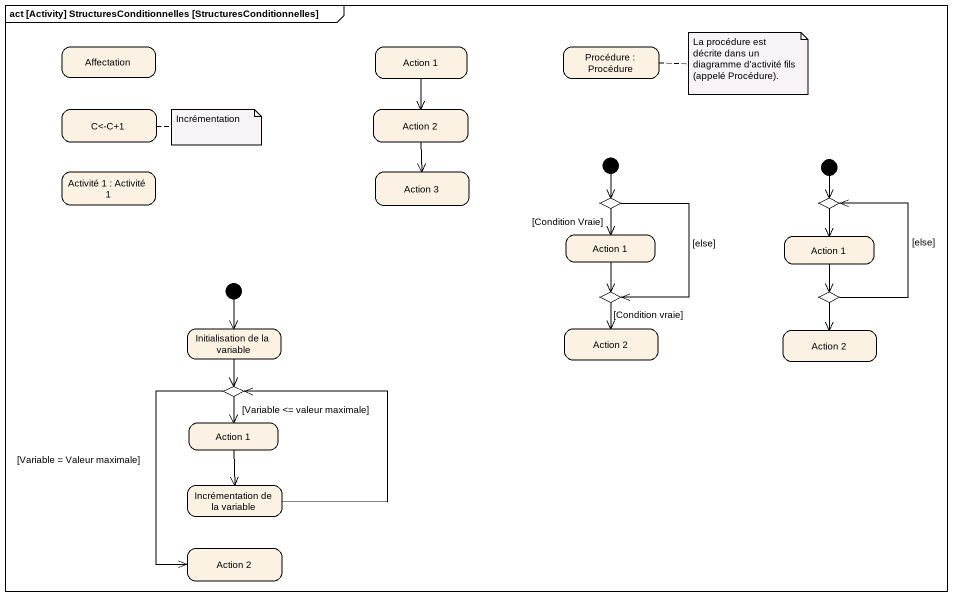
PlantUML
@startuml
mainframe act [Activity] StructuresConditionnelles [StructuresConditionnelles]
hide empty description
state Affectation
state "Action 1" as Action_1
state "Procédure : Procédure" as Procédure
state "C<-C+1" as C_C_1
state "Action 2" as Action_2
state initial1 <<start>>
state initial2 <<start>>
state "Activité 1 : Activité 1" as Activité_1
state "Action 3" as Action_3
state choice1 <<choice>>
state choice2 <<choice>>
state "Action 1" as Action_1_2
state "Action 1" as Action_1_3
state initial3 <<start>>
state choice3 <<choice>>
state choice4 <<choice>>
state "Initialisation de la variable" as Initialisation_de_la
state "Action 2" as Action_2_2
state "Action 2" as Action_2_3
state choice5 <<choice>>
state "Action 1" as Action_1_4
state "Incrémentation de la variable" as Incrémentation_de_la
state "Action 2" as Action_2_4
Action_1 --> Action_2
Action_2 --> Action_3
initial1 --> choice1
initial2 --> choice2
choice1 --> Action_1_2 : [Condition Vraie]
choice1 --> choice3 : [else]
choice2 --> Action_1_3
Action_1_2 --> choice3
Action_1_3 --> choice4
initial3 --> Initialisation_de_la
choice3 --> Action_2_2 : [Condition vraie]
choice4 -up-> choice2 : [else]
choice4 --> Action_2_3
Initialisation_de_la --> choice5
choice5 --> Action_1_4 : [Variable <= valeur maximale]
choice5 --> Action_2_4 : [Variable = Valeur maximale]
Action_1_4 --> Incrémentation_de_la
Incrémentation_de_la -up-> choice5
note right of Procédure : La procédure est décrite dans un diagramme d'activité fils (appelé Procédure).
note right of C_C_1 : Incrémentation
@enduml
